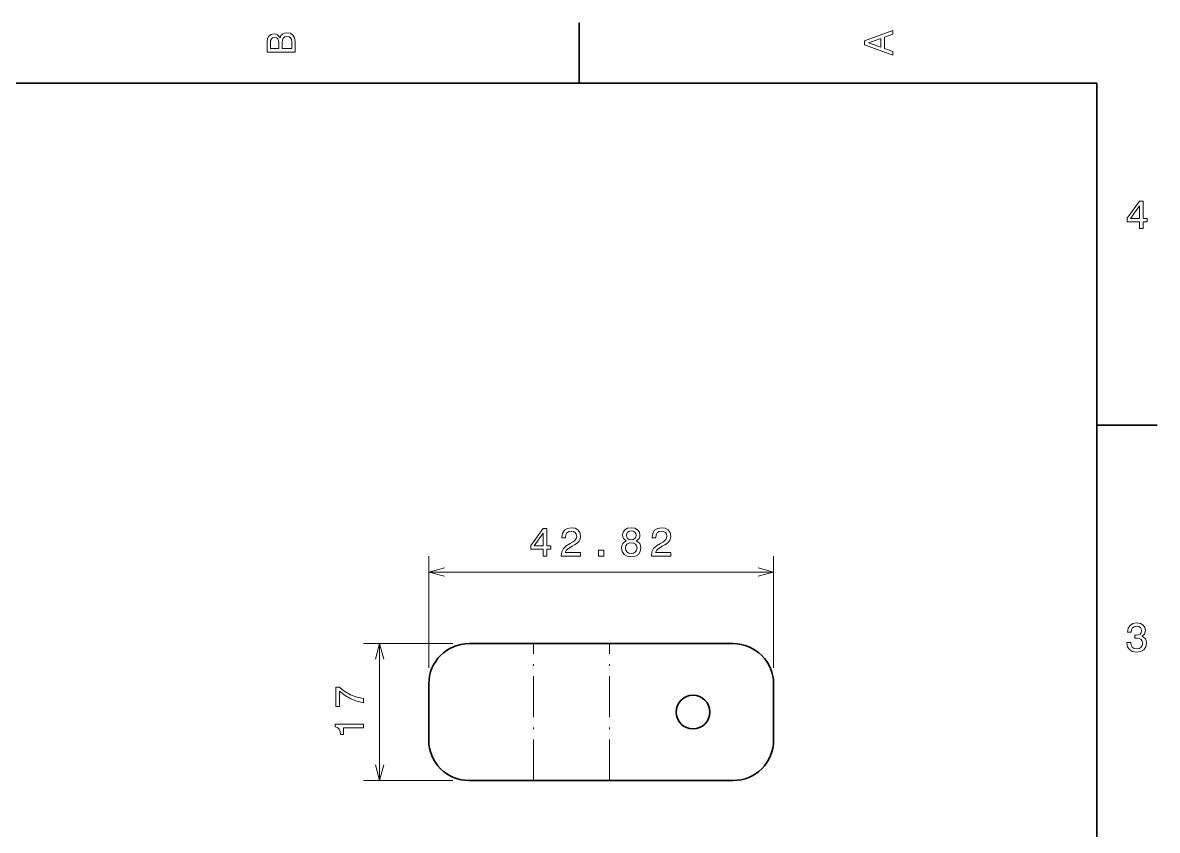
# Model space of a CAD drawing. Extents: x 0 to 297, y 0 to 210.
# Drawn here: x 153.6 to 294.5, y 107.2 to 207.5 of the extents above; entities that cross this region are included whole.
import ezdxf

# ---------------------------------------------------------------- set-up
doc = ezdxf.new("R2010")
doc.units = 0
doc.linetypes.add('DASHDOT', pattern=[18.5, 12, -3, 0.5, -3])

msp = doc.modelspace()

# ---------------------------------------------------------------- linework, layer by layer
at = {"color": 7, "lineweight": 35, "ltscale": 0.1875}
for p, q in [((222.699997, 200), (222.699997, 207.5)), ((287, 157.5), (294.5, 157.5))]:
    msp.add_line(p, q, dxfattribs=at)
at = {"color": 7, "lineweight": 35}
for p, q in [((287, 200), (10, 200)), ((287, 10), (287, 200))]:
    msp.add_line(p, q, dxfattribs=at)
at = {"color": 7, "lineweight": 13, "ltscale": 0.346956}
for p, q in [((204.021393, 127.375328), (204.021393, 141.253555)), ((246.839966, 127.375328), (246.839966, 141.253555))]:
    msp.add_line(p, q, dxfattribs=at)
at = {"color": 7, "lineweight": 13}
msp.add_line((204.021393, 139.253555), (246.839966, 139.253555), dxfattribs=at)
at = {"color": 7, "lineweight": 13, "ltscale": 0.277742}
for p, q in [((207.021393, 130.375336), (195.911713, 130.375336)), ((207.021393, 113.375328), (195.911713, 113.375328))]:
    msp.add_line(p, q, dxfattribs=at)
at = {"color": 7, "lineweight": 13, "ltscale": 0.425}
msp.add_line((197.911713, 113.375328), (197.911713, 130.375336), dxfattribs=at)
at = {"color": 7, "lineweight": 35, "ltscale": 0.199893}
for p, q in [((209.021393, 130.375336), (217.01712, 130.375336)), ((209.021393, 113.375328), (217.01712, 113.375328))]:
    msp.add_line(p, q, dxfattribs=at)
at = {"color": 7, "linetype": 'DASHDOT', "lineweight": 13, "ltscale": 0.425}
for p, q in [((217.01712, 113.375328), (217.01712, 130.375336)), ((226.443924, 113.375328), (226.443924, 130.375336))]:
    msp.add_line(p, q, dxfattribs=at)
at = {"color": 7, "lineweight": 35, "ltscale": 0.23567}
for p, q in [((217.01712, 130.375336), (226.443924, 130.375336)), ((217.01712, 113.375328), (226.443924, 113.375328))]:
    msp.add_line(p, q, dxfattribs=at)
at = {"color": 7, "lineweight": 35, "ltscale": 0.384901}
for p, q in [((241.839966, 130.375336), (226.443924, 130.375336)), ((226.443924, 113.375328), (241.839966, 113.375328))]:
    msp.add_line(p, q, dxfattribs=at)
at = {"color": 7, "lineweight": 35, "ltscale": 0.175}
for p, q in [((204.021393, 118.375328), (204.021393, 125.375328)), ((246.839966, 118.375328), (246.839966, 125.375328))]:
    msp.add_line(p, q, dxfattribs=at)
at = {"color": 7, "lineweight": 13}
for points in [[(185.542007, 205.630417), (185.249496, 205.983429), (185.052811, 206.074219), (184.81073, 206.104477), (184.432495, 206.03891), (184.160156, 205.842224), (183.993729, 205.524506), (183.933212, 205.080704), (183.933212, 203.835022), (187.433212, 203.835022), (187.433212, 205.151306), (187.36261, 205.620331), (187.155838, 205.968307), (186.828018, 206.185165), (186.384216, 206.260818), (186.08667, 206.215424), (185.839554, 206.094391), (185.65799, 205.897705)], [(187.014618, 205.095825), (187.014618, 204.298996), (185.809296, 204.298996), (185.809296, 205.050446), (185.844589, 205.368164), (185.9505, 205.595108), (186.132065, 205.731277), (186.394302, 205.776657), (186.671692, 205.731277), (186.863327, 205.605194), (186.979324, 205.393372)], [(261.633209, 203.466858), (261.633209, 203.930847), (260.604401, 204.298996), (260.604401, 205.695969), (261.633209, 206.064133), (261.633209, 206.538193), (258.128174, 205.257217), (258.128174, 204.742798)], [(185.385666, 204.984879), (185.385666, 204.298996), (184.351807, 204.298996), (184.351807, 205.025223), (184.382065, 205.297562), (184.472839, 205.489197), (184.629181, 205.605194), (184.86116, 205.645538), (185.093155, 205.600143), (185.254532, 205.479111), (185.355408, 205.272339)], [(260.17572, 204.460388), (258.632477, 205), (260.17572, 205.539627)], [(292.277374, 181.916794), (292.731262, 181.916794), (292.731262, 182.784225), (293.23056, 182.784225), (293.23056, 183.187683), (292.731262, 183.187683), (292.731262, 185.341141), (292.272339, 185.341141), (290.739197, 183.228027), (290.739197, 182.784225), (292.277374, 182.784225)], [(291.162842, 183.187683), (292.277374, 184.756134), (292.277374, 183.187683)], [(218.236008, 141.253555), (218.689896, 141.253555), (218.689896, 142.120987), (219.189178, 142.120987), (219.189178, 142.524445), (218.689896, 142.524445), (218.689896, 144.677902), (218.230972, 144.677902), (216.69783, 142.564789), (216.69783, 142.120987), (218.236008, 142.120987)], [(217.12146, 142.524445), (218.236008, 144.092896), (218.236008, 142.524445)], [(220.464111, 141.253555), (222.869736, 141.253555), (222.869736, 141.687271), (220.96843, 141.687271), (221.074341, 141.924301), (221.25589, 142.120987), (221.815689, 142.479065), (222.113251, 142.630356), (222.446091, 142.847214), (222.683136, 143.09938), (222.81929, 143.396927), (222.869736, 143.734818), (222.783997, 144.158447), (222.546967, 144.491302), (222.183853, 144.703125), (221.714828, 144.778778), (221.230682, 144.693039), (220.862518, 144.456009), (220.625488, 144.077759), (220.5448, 143.578491), (220.5448, 143.507874), (221.003738, 143.507874), (221.003738, 143.548218), (221.049118, 143.891159), (221.185287, 144.143326), (221.402145, 144.304703), (221.689606, 144.360184), (221.982117, 144.309753), (222.198975, 144.18367), (222.340195, 143.986984), (222.390625, 143.739868), (222.355316, 143.507874), (222.259491, 143.311188), (222.098114, 143.139725), (221.876221, 142.988434), (221.578659, 142.827042), (221.084427, 142.514359), (220.73645, 142.181503), (220.529663, 141.778046), (220.464111, 141.268677)], [(228.541336, 143.139725), (228.284134, 142.998505), (228.10762, 142.801819), (227.996674, 142.554703), (227.961365, 142.257156), (228.042068, 141.808304), (228.274048, 141.460327), (228.652298, 141.238434), (229.166702, 141.152695), (229.676071, 141.238434), (230.054306, 141.460327), (230.286301, 141.808304), (230.37204, 142.257156), (230.331696, 142.554703), (230.225784, 142.801819), (230.04422, 142.998505), (229.792068, 143.139725), (229.99379, 143.260757), (230.13501, 143.427185), (230.220734, 143.628922), (230.250992, 143.876038), (230.170303, 144.2341), (229.958496, 144.521561), (229.615555, 144.70816), (229.166702, 144.778778), (228.712814, 144.70816), (228.369873, 144.521561), (228.153015, 144.2341), (228.077362, 143.876038), (228.102585, 143.628922), (228.188324, 143.427185)], [(228.556473, 143.835693), (228.596817, 144.057587), (228.71785, 144.229065), (228.9095, 144.334961), (229.166702, 144.375305), (229.418869, 144.334961), (229.610504, 144.229065), (229.731537, 144.057587), (229.776932, 143.835693), (229.731537, 143.608734), (229.610504, 143.432236), (229.418869, 143.316238), (229.166702, 143.28093), (228.9095, 143.321274), (228.71785, 143.432236), (228.596817, 143.608734)], [(231.67218, 141.253555), (234.077805, 141.253555), (234.077805, 141.687271), (232.176498, 141.687271), (232.28241, 141.924301), (232.463959, 142.120987), (233.023758, 142.479065), (233.32132, 142.630356), (233.65416, 142.847214), (233.891205, 143.09938), (234.027359, 143.396927), (234.077805, 143.734818), (233.992065, 144.158447), (233.755035, 144.491302), (233.391922, 144.703125), (232.922897, 144.778778), (232.438751, 144.693039), (232.070587, 144.456009), (231.833557, 144.077759), (231.752869, 143.578491), (231.752869, 143.507874), (232.211807, 143.507874), (232.211807, 143.548218), (232.257187, 143.891159), (232.393356, 144.143326), (232.610214, 144.304703), (232.89769, 144.360184), (233.190186, 144.309753), (233.407043, 144.18367), (233.548264, 143.986984), (233.598694, 143.739868), (233.563385, 143.507874), (233.46756, 143.311188), (233.306183, 143.139725), (233.08429, 142.988434), (232.786728, 142.827042), (232.292496, 142.514359), (231.944519, 142.181503), (231.737747, 141.778046), (231.67218, 141.268677)], [(228.445526, 142.267242), (228.490906, 142.534531), (228.637161, 142.736267), (228.864105, 142.867386), (229.166702, 142.912781), (229.464249, 142.867386), (229.691193, 142.736267), (229.837448, 142.534531), (229.887878, 142.267242), (229.837448, 141.979782), (229.691193, 141.762924), (229.464249, 141.621704), (229.166702, 141.576324), (228.864105, 141.621704), (228.637161, 141.762924), (228.490906, 141.979782)], [(225.082703, 141.253555), (225.778656, 141.253555), (225.778656, 142.00499), (225.082703, 142.00499)], [(290.729126, 130.51622), (290.729126, 130.480911), (290.809814, 129.996765), (291.046844, 129.633652), (291.420044, 129.401657), (291.914276, 129.315933), (292.438782, 129.401657), (292.832153, 129.623566), (293.08429, 129.976593), (293.175079, 130.430481), (293.134735, 130.728027), (293.023773, 130.970108), (292.842224, 131.156708), (292.600159, 131.292877), (292.927948, 131.565216), (293.043945, 131.998932), (292.968292, 132.392303), (292.751434, 132.68985), (292.398407, 132.87645), (291.914276, 132.942017), (291.460388, 132.861313), (291.112396, 132.63942), (290.885468, 132.286392), (290.809814, 131.817368), (290.809814, 131.782074), (291.258636, 131.782074), (291.299011, 132.104828), (291.430115, 132.336823), (291.641937, 132.478027), (291.939484, 132.528473), (292.201721, 132.488113), (292.393372, 132.382217), (292.509369, 132.210739), (292.554749, 131.97876), (292.509369, 131.731628), (292.388336, 131.565216), (292.176514, 131.46434), (291.889069, 131.434082), (291.692383, 131.439133), (291.692383, 131.04071), (291.939484, 131.050797), (292.257202, 131.005417), (292.494232, 130.884369), (292.635468, 130.687683), (292.685883, 130.430481), (292.630402, 130.13797), (292.484161, 129.921112), (292.252167, 129.784943), (291.944519, 129.739563), (291.626801, 129.789993), (291.394806, 129.941284), (291.248566, 130.183365), (291.193085, 130.51622)], [(195.911713, 123.042328), (195.911713, 123.551697), (195.079575, 123.718124), (194.302917, 124.010628), (193.581741, 124.424179), (192.905945, 124.963799), (192.487366, 124.963799), (192.487366, 122.563225), (192.946289, 122.563225), (192.946289, 124.479652), (193.627136, 123.924896), (194.338226, 123.50631), (195.094711, 123.213799)], [(195.911713, 119.916542), (195.911713, 120.375473), (192.386505, 120.375473), (192.386505, 120.032532), (192.694138, 119.941757), (192.900909, 119.760201), (193.021942, 119.482819), (193.062286, 119.099533), (193.420349, 119.099533), (193.420349, 119.916542)]]:
    msp.add_lwpolyline(points, close=True, dxfattribs=at)
for points in [[(205.953247, 139.771194), (204.021393, 139.253555), (205.953247, 138.735916)], [(244.908112, 138.735916), (246.839966, 139.253555), (244.908112, 139.771194)], [(198.429352, 128.443481), (197.911713, 130.375336), (197.394073, 128.443481)], [(197.394073, 115.307182), (197.911713, 113.375328), (198.429352, 115.307182)]]:
    msp.add_lwpolyline(points, dxfattribs=at)
at = {"color": 7, "lineweight": 35}
msp.add_circle((236.839966, 121.875328), 2.1, dxfattribs=at)
for centre, start, end in [((209.021393, 125.375328), 90.000003, 179.999995), ((241.839966, 125.375328), 360, 90.000003), ((209.021393, 118.375328), 179.999995, 269.999997), ((241.839966, 118.375328), 269.999997, 0)]:
    msp.add_arc(centre, 5, start, end, dxfattribs=at)

doc.saveas('drawing.dxf')
